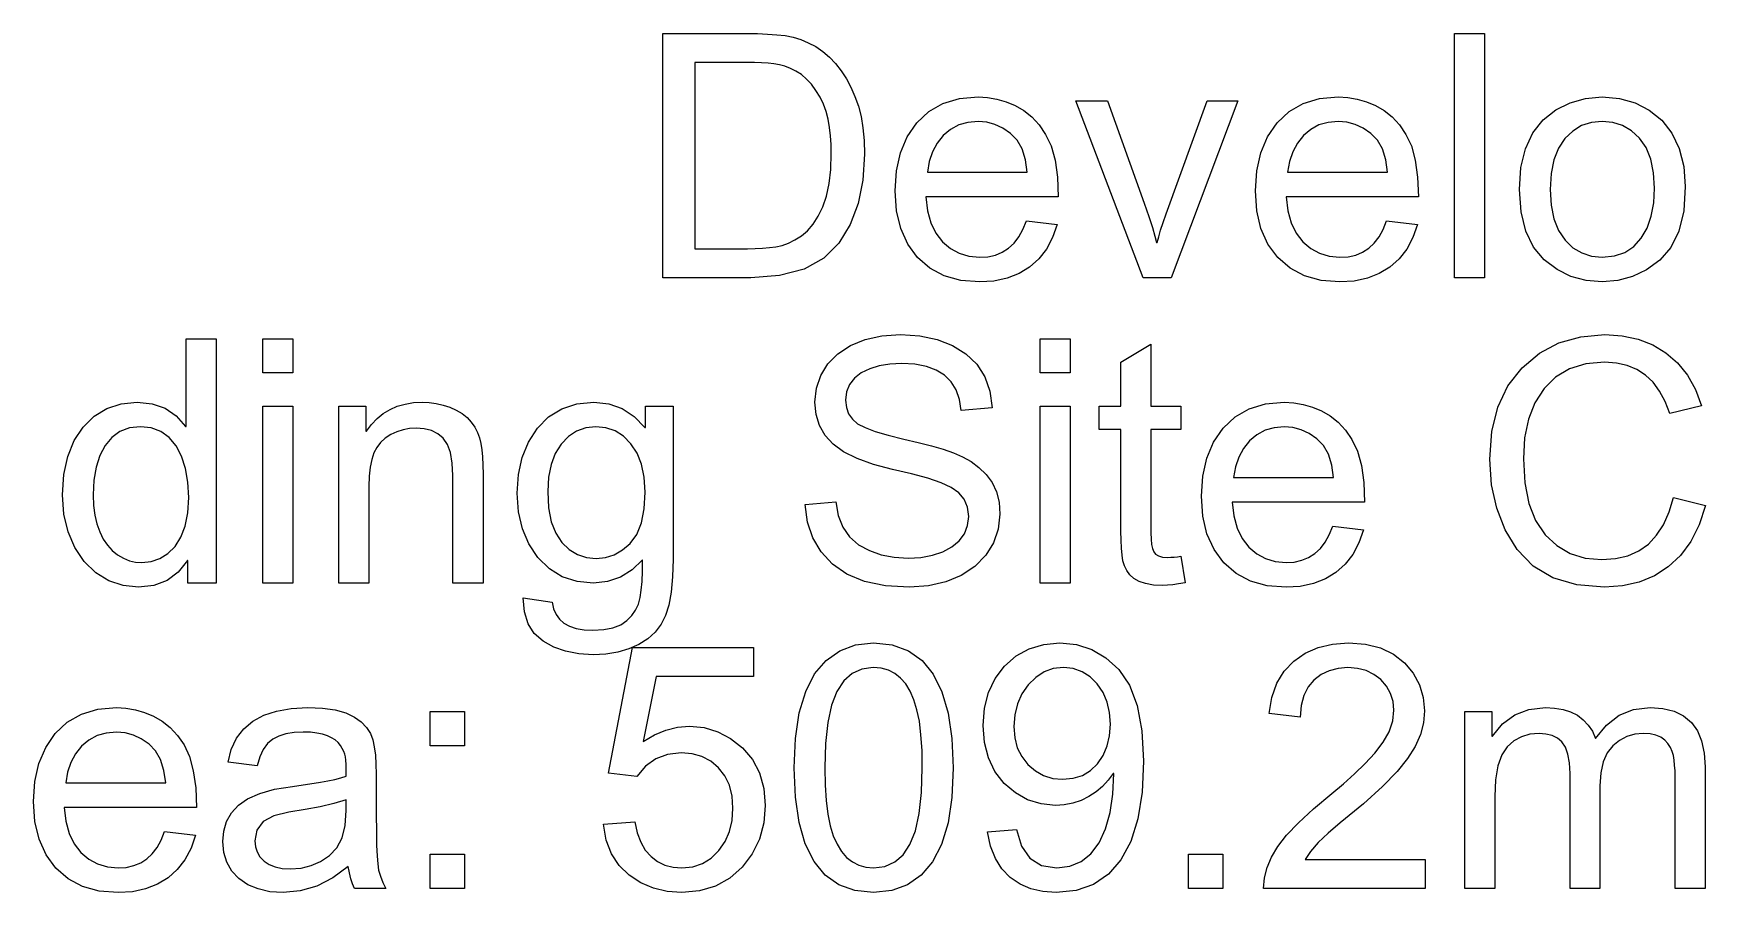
# Model space of a CAD drawing. Header units: metres. Extents: x -522 to 329, y -382 to 480.
# Drawn here: x -31.7 to -18.01, y -7.03 to 0 of the extents above; entities that cross this region are included whole.
import ezdxf

# ---------------------------------------------------------------- set-up
doc = ezdxf.new("R2010")
doc.units = ezdxf.units.M
doc.layers.add('METRICS', color=7, linetype='Continuous')

msp = doc.modelspace()

# ---------------------------------------------------------------- linework, layer by layer
at = {"layer": 'METRICS'}
for points in [[(-26.548, 0), (-25.858, 0), (-25.771, -0.001), (-25.689, -0.005), (-25.614, -0.01), (-25.546, -0.018), (-25.481, -0.031), (-25.418, -0.05), (-25.356, -0.076), (-25.295, -0.108), (-25.238, -0.148), (-25.183, -0.194), (-25.133, -0.246), (-25.087, -0.306), (-25.044, -0.371), (-25.007, -0.44), (-24.974, -0.515), (-24.946, -0.594), (-24.924, -0.68), (-24.908, -0.774), (-24.898, -0.877), (-24.895, -0.989), (-24.908, -1.2), (-24.947, -1.392), (-25.013, -1.563), (-25.105, -1.716), (-25.229, -1.84), (-25.391, -1.929), (-25.591, -1.982), (-25.828, -2), (-26.548, -2), (-26.548, 0)], [(-19.817, -2), (-20.063, -2), (-20.063, 0), (-19.817, 0), (-19.817, -2)], [(-26.284, -1.763), (-25.855, -1.763), (-25.792, -1.762), (-25.731, -1.759), (-25.675, -1.753), (-25.621, -1.746), (-25.57, -1.735), (-25.518, -1.716), (-25.465, -1.69), (-25.413, -1.658), (-25.362, -1.616), (-25.316, -1.562), (-25.274, -1.497), (-25.237, -1.42), (-25.207, -1.331), (-25.185, -1.229), (-25.172, -1.113), (-25.168, -0.984), (-25.169, -0.91), (-25.174, -0.839), (-25.183, -0.77), (-25.194, -0.703), (-25.211, -0.64), (-25.232, -0.579), (-25.26, -0.521), (-25.293, -0.466), (-25.33, -0.416), (-25.37, -0.373), (-25.412, -0.337), (-25.457, -0.309), (-25.503, -0.287), (-25.549, -0.269), (-25.593, -0.256), (-25.638, -0.248), (-25.685, -0.244), (-25.738, -0.24), (-25.798, -0.238), (-25.864, -0.237), (-26.284, -0.237), (-26.284, -1.763)], [(-23.31, -1.338), (-24.394, -1.338), (-24.38, -1.451), (-24.352, -1.55), (-24.312, -1.635), (-24.257, -1.705), (-24.192, -1.761), (-24.12, -1.8), (-24.04, -1.824), (-23.952, -1.832), (-23.885, -1.828), (-23.823, -1.814), (-23.767, -1.79), (-23.716, -1.758), (-23.671, -1.716), (-23.632, -1.665), (-23.598, -1.604), (-23.57, -1.533), (-23.318, -1.565), (-23.355, -1.671), (-23.405, -1.765), (-23.468, -1.845), (-23.543, -1.913), (-23.63, -1.966), (-23.727, -2.004), (-23.835, -2.027), (-23.952, -2.034), (-24.106, -2.022), (-24.243, -1.984), (-24.361, -1.922), (-24.462, -1.834), (-24.542, -1.725), (-24.599, -1.598), (-24.634, -1.452), (-24.645, -1.288), (-24.634, -1.125), (-24.601, -0.978), (-24.545, -0.847), (-24.467, -0.733), (-24.369, -0.639), (-24.253, -0.573), (-24.118, -0.533), (-23.966, -0.52), (-23.887, -0.524), (-23.811, -0.537), (-23.735, -0.559), (-23.661, -0.589), (-23.59, -0.63), (-23.525, -0.683), (-23.466, -0.749), (-23.412, -0.826), (-23.367, -0.921), (-23.335, -1.038), (-23.316, -1.177), (-23.31, -1.338)], [(-20.359, -1.338), (-21.443, -1.338), (-21.429, -1.451), (-21.402, -1.55), (-21.361, -1.635), (-21.306, -1.705), (-21.241, -1.761), (-21.169, -1.8), (-21.089, -1.824), (-21.001, -1.832), (-20.934, -1.828), (-20.872, -1.814), (-20.816, -1.79), (-20.765, -1.758), (-20.72, -1.716), (-20.681, -1.665), (-20.647, -1.604), (-20.619, -1.533), (-20.367, -1.565), (-20.404, -1.671), (-20.454, -1.765), (-20.517, -1.845), (-20.592, -1.913), (-20.679, -1.966), (-20.776, -2.004), (-20.884, -2.027), (-21.001, -2.034), (-21.155, -2.022), (-21.292, -1.984), (-21.41, -1.922), (-21.511, -1.834), (-21.591, -1.725), (-21.649, -1.598), (-21.683, -1.452), (-21.694, -1.288), (-21.683, -1.125), (-21.65, -0.978), (-21.594, -0.847), (-21.516, -0.733), (-21.418, -0.639), (-21.302, -0.573), (-21.168, -0.533), (-21.015, -0.52), (-20.937, -0.524), (-20.86, -0.537), (-20.784, -0.559), (-20.71, -0.589), (-20.64, -0.63), (-20.575, -0.683), (-20.515, -0.749), (-20.461, -0.826), (-20.416, -0.921), (-20.384, -1.038), (-20.365, -1.177), (-20.359, -1.338)], [(-18.853, -0.52), (-18.712, -0.532), (-18.584, -0.568), (-18.469, -0.627), (-18.366, -0.711), (-18.282, -0.816), (-18.222, -0.942), (-18.185, -1.088), (-18.173, -1.254), (-18.186, -1.452), (-18.225, -1.618), (-18.291, -1.753), (-18.382, -1.857), (-18.49, -1.935), (-18.604, -1.99), (-18.725, -2.023), (-18.853, -2.034), (-18.985, -2.023), (-19.109, -1.989), (-19.223, -1.932), (-19.329, -1.853), (-19.417, -1.749), (-19.48, -1.618), (-19.518, -1.461), (-19.531, -1.277), (-19.519, -1.098), (-19.482, -0.944), (-19.421, -0.813), (-19.336, -0.707), (-19.232, -0.625), (-19.117, -0.567), (-18.991, -0.532), (-18.853, -0.52)], [(-21.838, -0.553), (-22.385, -2), (-22.614, -2), (-23.164, -0.553), (-22.905, -0.553), (-22.606, -1.39), (-22.568, -1.499), (-22.538, -1.589), (-22.517, -1.66), (-22.505, -1.712), (-22.499, -1.712), (-22.486, -1.665), (-22.47, -1.61), (-22.449, -1.547), (-22.424, -1.477), (-22.089, -0.553), (-21.838, -0.553)], [(-23.562, -1.136), (-23.576, -1.034), (-23.604, -0.946), (-23.645, -0.874), (-23.699, -0.818), (-23.762, -0.775), (-23.827, -0.745), (-23.895, -0.726), (-23.966, -0.72), (-24.049, -0.728), (-24.124, -0.749), (-24.191, -0.786), (-24.251, -0.836), (-24.301, -0.899), (-24.339, -0.969), (-24.366, -1.049), (-24.381, -1.136), (-23.562, -1.136)], [(-20.611, -1.136), (-20.625, -1.034), (-20.653, -0.946), (-20.694, -0.874), (-20.748, -0.818), (-20.811, -0.775), (-20.876, -0.745), (-20.944, -0.726), (-21.015, -0.72), (-21.098, -0.728), (-21.173, -0.749), (-21.24, -0.786), (-21.3, -0.836), (-21.35, -0.899), (-21.388, -0.969), (-21.415, -1.049), (-21.43, -1.136), (-20.611, -1.136)], [(-18.853, -1.832), (-18.754, -1.822), (-18.668, -1.793), (-18.594, -1.745), (-18.533, -1.677), (-18.486, -1.593), (-18.452, -1.497), (-18.431, -1.388), (-18.424, -1.267), (-18.432, -1.14), (-18.455, -1.029), (-18.494, -0.935), (-18.548, -0.858), (-18.613, -0.798), (-18.686, -0.755), (-18.766, -0.729), (-18.853, -0.72), (-18.942, -0.729), (-19.023, -0.755), (-19.095, -0.799), (-19.16, -0.86), (-19.212, -0.939), (-19.25, -1.034), (-19.272, -1.147), (-19.28, -1.277), (-19.272, -1.406), (-19.249, -1.519), (-19.211, -1.614), (-19.158, -1.692), (-19.093, -1.754), (-19.02, -1.797), (-18.94, -1.823), (-18.853, -1.832)], [(-30.207, -4.5), (-30.437, -4.5), (-30.437, -4.316), (-30.442, -4.316), (-30.517, -4.411), (-30.608, -4.48), (-30.716, -4.52), (-30.842, -4.534), (-30.969, -4.521), (-31.086, -4.481), (-31.191, -4.416), (-31.286, -4.323), (-31.364, -4.21), (-31.419, -4.081), (-31.453, -3.937), (-31.464, -3.777), (-31.453, -3.611), (-31.422, -3.463), (-31.369, -3.334), (-31.296, -3.223), (-31.205, -3.134), (-31.101, -3.071), (-30.984, -3.032), (-30.853, -3.02), (-30.731, -3.032), (-30.624, -3.069), (-30.534, -3.131), (-30.458, -3.218), (-30.453, -3.218), (-30.453, -2.5), (-30.207, -2.5), (-30.207, -4.5)], [(-29.578, -2.778), (-29.824, -2.778), (-29.824, -2.5), (-29.578, -2.5), (-29.578, -2.778)], [(-24.104, -3.087), (-24.118, -2.997), (-24.146, -2.919), (-24.187, -2.853), (-24.241, -2.799), (-24.309, -2.757), (-24.389, -2.727), (-24.483, -2.709), (-24.589, -2.703), (-24.687, -2.708), (-24.775, -2.722), (-24.853, -2.746), (-24.922, -2.78), (-24.978, -2.822), (-25.018, -2.873), (-25.042, -2.933), (-25.05, -3.002), (-25.044, -3.063), (-25.026, -3.115), (-24.995, -3.159), (-24.952, -3.195), (-24.891, -3.227), (-24.807, -3.258), (-24.702, -3.29), (-24.573, -3.321), (-24.455, -3.349), (-24.348, -3.377), (-24.252, -3.405), (-24.168, -3.433), (-24.092, -3.466), (-24.022, -3.506), (-23.958, -3.555), (-23.899, -3.611), (-23.85, -3.677), (-23.815, -3.753), (-23.794, -3.839), (-23.787, -3.935), (-23.8, -4.059), (-23.839, -4.171), (-23.903, -4.273), (-23.992, -4.364), (-24.103, -4.438), (-24.229, -4.491), (-24.371, -4.523), (-24.528, -4.534), (-24.725, -4.522), (-24.896, -4.487), (-25.041, -4.428), (-25.159, -4.346), (-25.251, -4.245), (-25.319, -4.13), (-25.362, -4.001), (-25.381, -3.857), (-25.13, -3.836), (-25.111, -3.948), (-25.074, -4.043), (-25.019, -4.122), (-24.944, -4.186), (-24.856, -4.234), (-24.759, -4.268), (-24.653, -4.288), (-24.539, -4.295), (-24.433, -4.29), (-24.338, -4.273), (-24.253, -4.244), (-24.179, -4.204), (-24.119, -4.154), (-24.077, -4.096), (-24.051, -4.03), (-24.042, -3.956), (-24.051, -3.879), (-24.078, -3.814), (-24.123, -3.76), (-24.186, -3.717), (-24.269, -3.68), (-24.377, -3.642), (-24.51, -3.606), (-24.666, -3.569), (-24.823, -3.529), (-24.957, -3.481), (-25.067, -3.426), (-25.153, -3.364), (-25.218, -3.292), (-25.264, -3.211), (-25.292, -3.121), (-25.302, -3.02), (-25.29, -2.905), (-25.254, -2.8), (-25.196, -2.706), (-25.113, -2.623), (-25.011, -2.554), (-24.891, -2.505), (-24.754, -2.476), (-24.6, -2.466), (-24.442, -2.476), (-24.3, -2.505), (-24.174, -2.554), (-24.065, -2.622), (-23.975, -2.708), (-23.91, -2.811), (-23.868, -2.93), (-23.85, -3.066), (-24.104, -3.087)], [(-23.21, -2.778), (-23.456, -2.778), (-23.456, -2.5), (-23.21, -2.5), (-23.21, -2.778)], [(-22.27, -4.497), (-22.323, -4.507), (-22.371, -4.514), (-22.415, -4.518), (-22.454, -4.519), (-22.529, -4.516), (-22.593, -4.505), (-22.647, -4.487), (-22.689, -4.462), (-22.722, -4.432), (-22.748, -4.398), (-22.767, -4.36), (-22.779, -4.319), (-22.786, -4.271), (-22.791, -4.214), (-22.794, -4.149), (-22.795, -4.076), (-22.795, -3.242), (-22.974, -3.242), (-22.974, -3.053), (-22.795, -3.053), (-22.795, -2.692), (-22.55, -2.544), (-22.55, -3.053), (-22.304, -3.053), (-22.304, -3.242), (-22.55, -3.242), (-22.55, -4.089), (-22.548, -4.14), (-22.544, -4.183), (-22.537, -4.217), (-22.527, -4.244), (-22.512, -4.264), (-22.488, -4.278), (-22.455, -4.287), (-22.413, -4.29), (-22.387, -4.289), (-22.359, -4.287), (-22.332, -4.284), (-22.304, -4.279), (-22.27, -4.497)], [(-18.007, -3.866), (-18.059, -4.023), (-18.127, -4.16), (-18.211, -4.275), (-18.312, -4.368), (-18.426, -4.441), (-18.551, -4.493), (-18.687, -4.524), (-18.834, -4.534), (-19.062, -4.515), (-19.258, -4.457), (-19.42, -4.361), (-19.549, -4.226), (-19.647, -4.065), (-19.717, -3.888), (-19.76, -3.695), (-19.774, -3.486), (-19.757, -3.26), (-19.708, -3.06), (-19.625, -2.885), (-19.51, -2.737), (-19.368, -2.618), (-19.208, -2.534), (-19.029, -2.483), (-18.831, -2.466), (-18.69, -2.475), (-18.56, -2.503), (-18.44, -2.55), (-18.332, -2.615), (-18.236, -2.698), (-18.155, -2.798), (-18.09, -2.915), (-18.041, -3.05), (-18.3, -3.111), (-18.337, -3.013), (-18.383, -2.928), (-18.437, -2.856), (-18.499, -2.797), (-18.57, -2.751), (-18.65, -2.719), (-18.737, -2.699), (-18.834, -2.692), (-18.987, -2.706), (-19.121, -2.746), (-19.236, -2.813), (-19.33, -2.907), (-19.404, -3.024), (-19.457, -3.159), (-19.489, -3.312), (-19.499, -3.484), (-19.488, -3.679), (-19.455, -3.848), (-19.399, -3.989), (-19.321, -4.104), (-19.225, -4.193), (-19.116, -4.257), (-18.993, -4.295), (-18.857, -4.308), (-18.745, -4.3), (-18.644, -4.276), (-18.554, -4.236), (-18.475, -4.181), (-18.408, -4.109), (-18.351, -4.022), (-18.305, -3.918), (-18.27, -3.799), (-18.007, -3.866)], [(-29.578, -4.5), (-29.824, -4.5), (-29.824, -3.053), (-29.578, -3.053), (-29.578, -4.5)], [(-28.02, -4.5), (-28.267, -4.5), (-28.267, -3.62), (-28.272, -3.518), (-28.287, -3.432), (-28.312, -3.365), (-28.347, -3.314), (-28.391, -3.278), (-28.443, -3.252), (-28.502, -3.236), (-28.569, -3.231), (-28.623, -3.235), (-28.675, -3.245), (-28.726, -3.261), (-28.776, -3.284), (-28.821, -3.314), (-28.859, -3.349), (-28.89, -3.389), (-28.914, -3.435), (-28.932, -3.488), (-28.945, -3.552), (-28.952, -3.625), (-28.955, -3.709), (-28.955, -4.5), (-29.201, -4.5), (-29.201, -3.053), (-28.98, -3.053), (-28.98, -3.257), (-28.974, -3.257), (-28.933, -3.202), (-28.887, -3.153), (-28.837, -3.113), (-28.782, -3.079), (-28.723, -3.053), (-28.659, -3.035), (-28.591, -3.023), (-28.518, -3.02), (-28.461, -3.022), (-28.405, -3.03), (-28.348, -3.043), (-28.292, -3.061), (-28.239, -3.084), (-28.192, -3.112), (-28.151, -3.145), (-28.117, -3.183), (-28.088, -3.225), (-28.065, -3.268), (-28.048, -3.312), (-28.037, -3.358), (-28.03, -3.409), (-28.025, -3.467), (-28.021, -3.534), (-28.02, -3.609), (-28.02, -4.5)], [(-26.464, -4.305), (-26.468, -4.449), (-26.479, -4.574), (-26.498, -4.68), (-26.525, -4.765), (-26.562, -4.837), (-26.611, -4.901), (-26.671, -4.956), (-26.744, -5.002), (-26.826, -5.039), (-26.916, -5.065), (-27.013, -5.081), (-27.119, -5.087), (-27.236, -5.08), (-27.344, -5.059), (-27.441, -5.025), (-27.528, -4.977), (-27.6, -4.914), (-27.651, -4.834), (-27.681, -4.736), (-27.692, -4.62), (-27.453, -4.657), (-27.442, -4.711), (-27.422, -4.757), (-27.394, -4.797), (-27.357, -4.829), (-27.311, -4.854), (-27.257, -4.872), (-27.193, -4.883), (-27.121, -4.886), (-27.032, -4.881), (-26.956, -4.867), (-26.892, -4.842), (-26.842, -4.808), (-26.802, -4.767), (-26.77, -4.722), (-26.747, -4.672), (-26.733, -4.619), (-26.725, -4.557), (-26.718, -4.486), (-26.715, -4.403), (-26.714, -4.31), (-26.799, -4.393), (-26.894, -4.453), (-27, -4.488), (-27.116, -4.5), (-27.25, -4.487), (-27.371, -4.448), (-27.477, -4.383), (-27.57, -4.291), (-27.644, -4.18), (-27.698, -4.055), (-27.73, -3.917), (-27.741, -3.765), (-27.73, -3.612), (-27.699, -3.472), (-27.647, -3.346), (-27.574, -3.233), (-27.483, -3.139), (-27.376, -3.073), (-27.253, -3.033), (-27.113, -3.02), (-26.991, -3.033), (-26.881, -3.071), (-26.782, -3.136), (-26.696, -3.226), (-26.69, -3.226), (-26.69, -3.053), (-26.464, -3.053), (-26.464, -4.305)], [(-23.21, -4.5), (-23.456, -4.5), (-23.456, -3.053), (-23.21, -3.053), (-23.21, -4.5)], [(-20.801, -3.838), (-21.885, -3.838), (-21.871, -3.951), (-21.844, -4.05), (-21.803, -4.135), (-21.748, -4.205), (-21.683, -4.261), (-21.611, -4.3), (-21.531, -4.324), (-21.443, -4.332), (-21.376, -4.328), (-21.314, -4.314), (-21.258, -4.29), (-21.207, -4.258), (-21.162, -4.216), (-21.123, -4.165), (-21.089, -4.104), (-21.061, -4.033), (-20.809, -4.065), (-20.846, -4.171), (-20.896, -4.265), (-20.959, -4.345), (-21.034, -4.413), (-21.121, -4.466), (-21.218, -4.504), (-21.326, -4.527), (-21.443, -4.534), (-21.598, -4.522), (-21.734, -4.484), (-21.852, -4.422), (-21.953, -4.334), (-22.033, -4.225), (-22.091, -4.098), (-22.125, -3.952), (-22.136, -3.788), (-22.125, -3.625), (-22.092, -3.478), (-22.036, -3.347), (-21.958, -3.233), (-21.86, -3.139), (-21.744, -3.073), (-21.61, -3.033), (-21.457, -3.02), (-21.379, -3.024), (-21.302, -3.037), (-21.226, -3.059), (-21.152, -3.089), (-21.082, -3.13), (-21.017, -3.183), (-20.957, -3.249), (-20.903, -3.326), (-20.858, -3.421), (-20.826, -3.538), (-20.807, -3.677), (-20.801, -3.838)], [(-30.816, -4.332), (-30.738, -4.324), (-30.667, -4.299), (-30.602, -4.258), (-30.543, -4.2), (-30.494, -4.125), (-30.459, -4.033), (-30.438, -3.925), (-30.431, -3.799), (-30.438, -3.673), (-30.457, -3.561), (-30.489, -3.462), (-30.533, -3.377), (-30.59, -3.309), (-30.658, -3.26), (-30.737, -3.23), (-30.827, -3.22), (-30.916, -3.23), (-30.994, -3.259), (-31.061, -3.307), (-31.115, -3.374), (-31.158, -3.457), (-31.188, -3.551), (-31.207, -3.658), (-31.213, -3.777), (-31.21, -3.864), (-31.2, -3.943), (-31.183, -4.016), (-31.16, -4.082), (-31.131, -4.14), (-31.097, -4.191), (-31.058, -4.234), (-31.014, -4.269), (-30.966, -4.297), (-30.917, -4.317), (-30.867, -4.328), (-30.816, -4.332)], [(-27.093, -4.299), (-27.017, -4.292), (-26.945, -4.268), (-26.877, -4.229), (-26.814, -4.175), (-26.761, -4.102), (-26.723, -4.008), (-26.701, -3.893), (-26.693, -3.756), (-26.7, -3.634), (-26.722, -3.527), (-26.758, -3.436), (-26.809, -3.359), (-26.87, -3.298), (-26.939, -3.255), (-27.014, -3.229), (-27.095, -3.22), (-27.179, -3.229), (-27.254, -3.256), (-27.321, -3.3), (-27.38, -3.362), (-27.428, -3.44), (-27.462, -3.53), (-27.483, -3.634), (-27.49, -3.751), (-27.483, -3.884), (-27.461, -3.998), (-27.425, -4.092), (-27.374, -4.168), (-27.314, -4.225), (-27.246, -4.267), (-27.173, -4.291), (-27.093, -4.299)], [(-21.053, -3.636), (-21.067, -3.534), (-21.095, -3.446), (-21.136, -3.374), (-21.19, -3.318), (-21.253, -3.275), (-21.318, -3.245), (-21.386, -3.226), (-21.457, -3.22), (-21.54, -3.228), (-21.615, -3.249), (-21.682, -3.286), (-21.742, -3.336), (-21.792, -3.399), (-21.83, -3.469), (-21.857, -3.549), (-21.872, -3.636), (-21.053, -3.636)], [(-26.709, -5.798), (-26.617, -5.743), (-26.523, -5.704), (-26.428, -5.68), (-26.33, -5.673), (-26.209, -5.684), (-26.097, -5.717), (-25.992, -5.772), (-25.895, -5.849), (-25.814, -5.945), (-25.756, -6.055), (-25.721, -6.181), (-25.709, -6.321), (-25.721, -6.464), (-25.756, -6.596), (-25.815, -6.716), (-25.898, -6.826), (-25.999, -6.917), (-26.115, -6.982), (-26.246, -7.021), (-26.392, -7.034), (-26.512, -7.025), (-26.624, -6.999), (-26.728, -6.955), (-26.824, -6.893), (-26.906, -6.814), (-26.968, -6.718), (-27.011, -6.605), (-27.034, -6.475), (-26.778, -6.456), (-26.758, -6.544), (-26.729, -6.621), (-26.691, -6.686), (-26.644, -6.739), (-26.59, -6.78), (-26.53, -6.809), (-26.464, -6.826), (-26.392, -6.832), (-26.303, -6.823), (-26.222, -6.797), (-26.151, -6.753), (-26.089, -6.691), (-26.038, -6.616), (-26.002, -6.534), (-25.98, -6.443), (-25.973, -6.344), (-25.98, -6.244), (-26.002, -6.156), (-26.039, -6.079), (-26.091, -6.012), (-26.155, -5.959), (-26.227, -5.921), (-26.308, -5.898), (-26.397, -5.891), (-26.508, -5.903), (-26.606, -5.939), (-26.69, -5.999), (-26.76, -6.083), (-26.992, -6.056), (-26.797, -5.027), (-25.805, -5.027), (-25.805, -5.265), (-26.602, -5.265), (-26.709, -5.798)], [(-24.821, -4.99), (-24.668, -5.006), (-24.536, -5.054), (-24.424, -5.134), (-24.332, -5.246), (-24.261, -5.39), (-24.21, -5.566), (-24.179, -5.774), (-24.169, -6.014), (-24.18, -6.256), (-24.211, -6.464), (-24.264, -6.64), (-24.338, -6.782), (-24.431, -6.893), (-24.543, -6.971), (-24.673, -7.018), (-24.821, -7.034), (-24.974, -7.018), (-25.106, -6.97), (-25.218, -6.891), (-25.309, -6.779), (-25.381, -6.635), (-25.431, -6.46), (-25.462, -6.253), (-25.472, -6.014), (-25.462, -5.772), (-25.43, -5.563), (-25.377, -5.387), (-25.304, -5.244), (-25.21, -5.133), (-25.099, -5.054), (-24.969, -5.006), (-24.821, -4.99)], [(-22.859, -6.059), (-22.899, -6.115), (-22.945, -6.165), (-22.998, -6.209), (-23.058, -6.248), (-23.122, -6.28), (-23.189, -6.303), (-23.259, -6.316), (-23.332, -6.321), (-23.45, -6.309), (-23.56, -6.275), (-23.66, -6.219), (-23.751, -6.14), (-23.827, -6.043), (-23.88, -5.931), (-23.913, -5.806), (-23.924, -5.667), (-23.913, -5.525), (-23.88, -5.397), (-23.825, -5.282), (-23.748, -5.18), (-23.653, -5.097), (-23.546, -5.038), (-23.427, -5.002), (-23.295, -4.99), (-23.16, -5.004), (-23.035, -5.045), (-22.919, -5.112), (-22.813, -5.207), (-22.724, -5.336), (-22.661, -5.503), (-22.623, -5.711), (-22.61, -5.958), (-22.621, -6.211), (-22.656, -6.431), (-22.714, -6.616), (-22.795, -6.767), (-22.898, -6.884), (-23.021, -6.967), (-23.163, -7.017), (-23.326, -7.034), (-23.434, -7.026), (-23.533, -7.003), (-23.622, -6.965), (-23.703, -6.911), (-23.771, -6.841), (-23.824, -6.755), (-23.863, -6.654), (-23.887, -6.536), (-23.652, -6.517), (-23.61, -6.655), (-23.541, -6.753), (-23.445, -6.812), (-23.321, -6.832), (-23.214, -6.819), (-23.121, -6.781), (-23.041, -6.716), (-22.974, -6.626), (-22.922, -6.513), (-22.884, -6.38), (-22.862, -6.229), (-22.854, -6.059), (-22.859, -6.059)], [(-20.303, -7), (-21.628, -7), (-21.62, -6.915), (-21.598, -6.83), (-21.561, -6.744), (-21.51, -6.658), (-21.438, -6.565), (-21.34, -6.462), (-21.217, -6.349), (-21.068, -6.224), (-20.972, -6.144), (-20.881, -6.062), (-20.795, -5.978), (-20.715, -5.892), (-20.647, -5.804), (-20.598, -5.717), (-20.569, -5.629), (-20.559, -5.542), (-20.566, -5.469), (-20.586, -5.403), (-20.62, -5.344), (-20.666, -5.291), (-20.724, -5.248), (-20.788, -5.217), (-20.859, -5.199), (-20.937, -5.192), (-21.016, -5.199), (-21.089, -5.218), (-21.155, -5.25), (-21.214, -5.294), (-21.263, -5.351), (-21.298, -5.421), (-21.32, -5.503), (-21.327, -5.598), (-21.58, -5.569), (-21.559, -5.437), (-21.518, -5.321), (-21.459, -5.222), (-21.38, -5.139), (-21.286, -5.074), (-21.18, -5.028), (-21.062, -5), (-20.932, -4.99), (-20.793, -5.001), (-20.67, -5.031), (-20.563, -5.082), (-20.473, -5.153), (-20.401, -5.239), (-20.349, -5.333), (-20.319, -5.436), (-20.308, -5.547), (-20.317, -5.644), (-20.343, -5.741), (-20.386, -5.838), (-20.447, -5.937), (-20.533, -6.043), (-20.654, -6.167), (-20.809, -6.307), (-20.999, -6.464), (-21.098, -6.547), (-21.179, -6.625), (-21.242, -6.697), (-21.286, -6.763), (-20.303, -6.763), (-20.303, -7)], [(-24.821, -6.832), (-24.728, -6.82), (-24.648, -6.784), (-24.579, -6.724), (-24.523, -6.641), (-24.478, -6.529), (-24.447, -6.388), (-24.428, -6.216), (-24.422, -6.014), (-24.424, -5.87), (-24.433, -5.743), (-24.446, -5.632), (-24.466, -5.537), (-24.491, -5.455), (-24.521, -5.385), (-24.558, -5.326), (-24.6, -5.278), (-24.647, -5.24), (-24.7, -5.214), (-24.759, -5.198), (-24.824, -5.192), (-24.917, -5.205), (-24.997, -5.241), (-25.065, -5.302), (-25.121, -5.387), (-25.165, -5.5), (-25.196, -5.642), (-25.215, -5.813), (-25.221, -6.014), (-25.218, -6.155), (-25.21, -6.281), (-25.196, -6.392), (-25.176, -6.487), (-25.151, -6.569), (-25.12, -6.639), (-25.084, -6.699), (-25.042, -6.747), (-24.995, -6.784), (-24.943, -6.811), (-24.885, -6.827), (-24.821, -6.832)], [(-23.273, -6.106), (-23.187, -6.098), (-23.111, -6.075), (-23.045, -6.035), (-22.987, -5.979), (-22.941, -5.911), (-22.908, -5.834), (-22.888, -5.75), (-22.881, -5.656), (-22.888, -5.561), (-22.908, -5.475), (-22.942, -5.396), (-22.99, -5.325), (-23.048, -5.267), (-23.113, -5.226), (-23.187, -5.201), (-23.267, -5.192), (-23.349, -5.201), (-23.425, -5.228), (-23.493, -5.272), (-23.555, -5.334), (-23.607, -5.408), (-23.643, -5.49), (-23.665, -5.579), (-23.673, -5.675), (-23.665, -5.766), (-23.644, -5.848), (-23.608, -5.921), (-23.557, -5.986), (-23.496, -6.038), (-23.429, -6.076), (-23.354, -6.099), (-23.273, -6.106)], [(-30.367, -6.338), (-31.452, -6.338), (-31.437, -6.451), (-31.41, -6.55), (-31.369, -6.635), (-31.314, -6.705), (-31.25, -6.761), (-31.177, -6.8), (-31.097, -6.824), (-31.01, -6.832), (-30.942, -6.828), (-30.88, -6.814), (-30.824, -6.79), (-30.774, -6.758), (-30.729, -6.716), (-30.689, -6.665), (-30.656, -6.604), (-30.628, -6.533), (-30.375, -6.565), (-30.412, -6.671), (-30.462, -6.765), (-30.525, -6.845), (-30.6, -6.913), (-30.687, -6.966), (-30.784, -7.004), (-30.892, -7.027), (-31.01, -7.034), (-31.164, -7.022), (-31.3, -6.984), (-31.418, -6.922), (-31.519, -6.834), (-31.599, -6.725), (-31.657, -6.598), (-31.691, -6.452), (-31.703, -6.288), (-31.691, -6.125), (-31.658, -5.978), (-31.602, -5.847), (-31.525, -5.733), (-31.426, -5.639), (-31.31, -5.573), (-31.176, -5.533), (-31.023, -5.52), (-30.945, -5.524), (-30.868, -5.537), (-30.792, -5.559), (-30.718, -5.589), (-30.648, -5.63), (-30.583, -5.683), (-30.523, -5.749), (-30.469, -5.826), (-30.425, -5.921), (-30.393, -6.038), (-30.373, -6.177), (-30.367, -6.338)], [(-28.816, -7), (-29.074, -7), (-29.09, -6.963), (-29.104, -6.921), (-29.115, -6.874), (-29.124, -6.821), (-29.25, -6.914), (-29.381, -6.981), (-29.517, -7.021), (-29.658, -7.034), (-29.766, -7.027), (-29.863, -7.005), (-29.947, -6.97), (-30.019, -6.92), (-30.077, -6.858), (-30.118, -6.786), (-30.143, -6.706), (-30.151, -6.617), (-30.143, -6.531), (-30.12, -6.452), (-30.08, -6.382), (-30.024, -6.32), (-29.948, -6.266), (-29.849, -6.223), (-29.727, -6.189), (-29.581, -6.165), (-29.352, -6.131), (-29.291, -6.12), (-29.235, -6.108), (-29.185, -6.095), (-29.141, -6.08), (-29.141, -6.029), (-29.142, -5.986), (-29.144, -5.951), (-29.147, -5.924), (-29.152, -5.901), (-29.161, -5.878), (-29.173, -5.854), (-29.188, -5.829), (-29.207, -5.806), (-29.231, -5.785), (-29.26, -5.767), (-29.295, -5.75), (-29.335, -5.737), (-29.381, -5.728), (-29.434, -5.722), (-29.492, -5.72), (-29.567, -5.724), (-29.634, -5.735), (-29.693, -5.753), (-29.743, -5.779), (-29.785, -5.815), (-29.82, -5.863), (-29.848, -5.924), (-29.869, -5.997), (-30.109, -5.966), (-30.082, -5.862), (-30.039, -5.771), (-29.98, -5.694), (-29.906, -5.632), (-29.816, -5.583), (-29.711, -5.548), (-29.591, -5.527), (-29.456, -5.52), (-29.334, -5.525), (-29.23, -5.539), (-29.143, -5.563), (-29.073, -5.597), (-29.018, -5.637), (-28.974, -5.682), (-28.943, -5.731), (-28.923, -5.783), (-28.911, -5.842), (-28.902, -5.908), (-28.897, -5.982), (-28.895, -6.064), (-28.895, -6.394), (-28.894, -6.533), (-28.892, -6.646), (-28.888, -6.735), (-28.883, -6.799), (-28.875, -6.85), (-28.861, -6.901), (-28.841, -6.951), (-28.816, -7)], [(-28.173, -5.832), (-28.453, -5.832), (-28.453, -5.553), (-28.173, -5.553), (-28.173, -5.832)], [(-18.011, -7), (-18.256, -7), (-18.256, -6.086), (-18.257, -6.037), (-18.26, -5.992), (-18.264, -5.951), (-18.27, -5.913), (-18.28, -5.879), (-18.295, -5.846), (-18.315, -5.815), (-18.34, -5.786), (-18.373, -5.762), (-18.413, -5.745), (-18.461, -5.735), (-18.517, -5.731), (-18.587, -5.738), (-18.652, -5.756), (-18.712, -5.788), (-18.767, -5.832), (-18.813, -5.891), (-18.845, -5.965), (-18.865, -6.054), (-18.872, -6.16), (-18.872, -7), (-19.117, -7), (-19.117, -6.059), (-19.121, -5.972), (-19.134, -5.9), (-19.155, -5.843), (-19.183, -5.801), (-19.22, -5.77), (-19.263, -5.749), (-19.314, -5.736), (-19.371, -5.731), (-19.447, -5.738), (-19.515, -5.759), (-19.577, -5.793), (-19.631, -5.84), (-19.675, -5.907), (-19.707, -5.997), (-19.726, -6.111), (-19.733, -6.248), (-19.733, -7), (-19.978, -7), (-19.978, -5.553), (-19.757, -5.553), (-19.757, -5.754), (-19.752, -5.754), (-19.669, -5.652), (-19.57, -5.578), (-19.453, -5.534), (-19.319, -5.52), (-19.243, -5.524), (-19.174, -5.536), (-19.112, -5.555), (-19.057, -5.583), (-19.009, -5.619), (-18.968, -5.663), (-18.934, -5.714), (-18.907, -5.774), (-18.819, -5.663), (-18.715, -5.583), (-18.596, -5.536), (-18.461, -5.52), (-18.356, -5.527), (-18.264, -5.55), (-18.187, -5.588), (-18.123, -5.641), (-18.074, -5.709), (-18.039, -5.793), (-18.018, -5.892), (-18.011, -6.005), (-18.011, -7)], [(-30.619, -6.136), (-30.634, -6.034), (-30.661, -5.946), (-30.702, -5.874), (-30.756, -5.818), (-30.819, -5.775), (-30.884, -5.745), (-30.952, -5.726), (-31.023, -5.72), (-31.106, -5.728), (-31.181, -5.749), (-31.249, -5.786), (-31.308, -5.836), (-31.358, -5.899), (-31.397, -5.969), (-31.423, -6.049), (-31.438, -6.136), (-30.619, -6.136)], [(-29.141, -6.363), (-29.141, -6.274), (-29.242, -6.305), (-29.354, -6.332), (-29.477, -6.355), (-29.611, -6.376), (-29.733, -6.405), (-29.82, -6.453), (-29.872, -6.522), (-29.889, -6.611), (-29.885, -6.659), (-29.871, -6.702), (-29.847, -6.741), (-29.814, -6.776), (-29.773, -6.804), (-29.723, -6.824), (-29.665, -6.836), (-29.599, -6.84), (-29.511, -6.834), (-29.428, -6.813), (-29.351, -6.779), (-29.279, -6.732), (-29.218, -6.668), (-29.175, -6.585), (-29.149, -6.484), (-29.141, -6.363)], [(-28.173, -7), (-28.453, -7), (-28.453, -6.72), (-28.173, -6.72), (-28.173, -7)], [(-21.962, -7), (-22.241, -7), (-22.241, -6.72), (-21.962, -6.72), (-21.962, -7)]]:
    msp.add_lwpolyline(points, dxfattribs=at)

doc.saveas('drawing.dxf')
